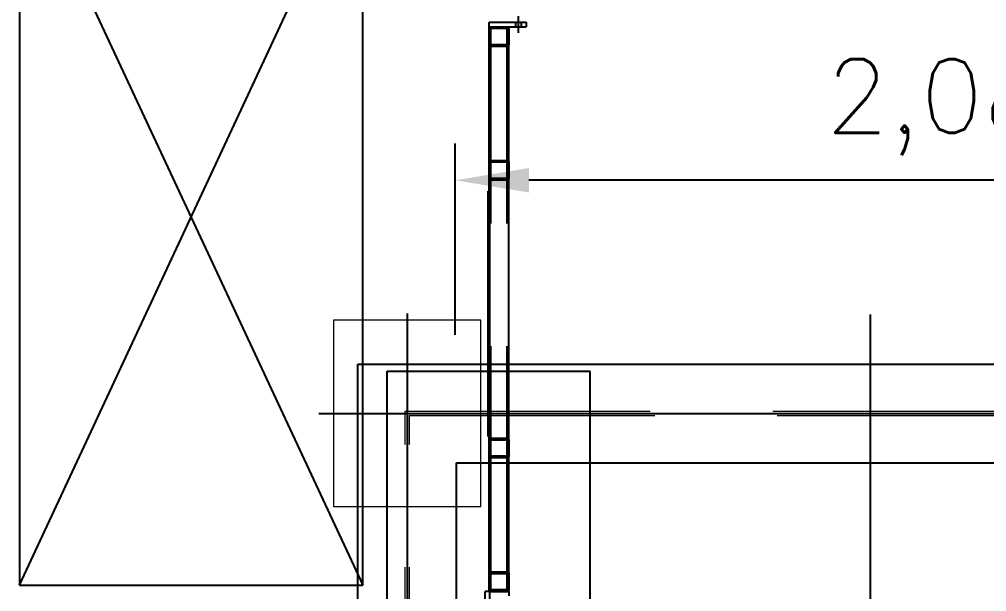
# Model space of a CAD drawing. Header units: millimetres. Extents: x 10462777 to 22643323, y 453826 to 1389191.
# Drawn here: x 11327947 to 11329919, y 601835 to 603002 of the extents above; entities that cross this region are included whole.
import ezdxf

# ---------------------------------------------------------------- set-up
doc = ezdxf.new("R2010")
doc.units = ezdxf.units.MM
doc.header["$LTSCALE"] = 200
doc.header["$MEASUREMENT"] = 0
doc.header["$PDMODE"] = 35
doc.header["$PDSIZE"] = -5
doc.linetypes.add('HIDDEN', pattern=[3.75, 2.5, -1.25])
doc.layers.get('0').update_dxf_attribs({"linetype": 'CONTINUOUS'})
doc.layers.get('DEFPOINTS').update_dxf_attribs({"linetype": 'CONTINUOUS'})
for name, color, linetype in [('7', 7, 'CONTINUOUS'), ('CENTER', 1, 'CONTINUOUS'), ('HIDDEN', 7, 'HIDDEN')]:
    doc.layers.add(name, color=color, linetype=linetype)
doc.layers.add('AM_0', color=7, linetype='CONTINUOUS', lineweight=30)
doc.layers.add('AM_3', color=6, linetype='HIDDEN', lineweight=15)
doc.styles.add('ROMANS', font='txt.shx ', dxfattribs={"bigfont": ' whgtxt.shx'})
doc.styles.get("Standard").update_dxf_attribs({"font": 'SYMBOL'})
doc.dimstyles.new('ROMANS', dxfattribs={"dimtxt": 2.5, "dimasz": 2.5, "dimexe": 1.25, "dimexo": 0.625, "dimtad": 1, "dimdec": 4, "dimdsep": 46, "dimlunit": 6, "dimtxsty": 'Standard', "dimcen": 2.5, "dimadec": 0, "dimazin": 0, "dimtfac": 1, "dimtdec": 4, "dimtmove": 0, "dimatfit": 3, "dimfxl": 1, "dimtolj": 1, "dimtzin": 0, "dimarcsym": 0})

# ---------------------------------------------------------------- blocks, each defined once
blk = doc.blocks.new('*D128')
at = {"layer": '7', "color": 1, "linetype": 'ByBlock', "lineweight": -2, "transparency": 16777216}
for p, q in [((11328835.8, 602358.9), (11328835.8, 602748.6)), ((11330924.8, 602358.9), (11330924.8, 602748.6)), ((11330774.8, 602673.6), (11328985.8, 602673.6))]:
    blk.add_line(p, q, dxfattribs=at)
at = {"layer": '7', "color": 1, "transparency": 16777216}
for points in [[(11328985.8, 602698.6), (11328985.8, 602648.6), (11328835.8, 602673.6)], [(11330774.8, 602698.6), (11330774.8, 602648.6), (11330924.8, 602673.6)]]:
    blk.add_solid(points, dxfattribs=at)
at = {"layer": 'DEFPOINTS', "color": 0, "transparency": 16777216}
for p in [(11328835.8, 602673.6), (11328835.8, 602298.9), (11330924.8, 602298.9)]:
    blk.add_point(p, dxfattribs=at)
at = {"layer": '7', "color": 4, "transparency": 16777216, "insert": (11329880.3, 602822.8), "char_height": 150, "attachment_point": 5, "style": 'ROMANS'}
blk.add_mtext('\\A1;2,089', dxfattribs=at)
blk = doc.blocks.new('A$C589C101D')
at = {"layer": '7', "color": 3}
for p, q in [((103.5, 1050), (103.5, 3139)), ((304.5, 1251), (304.5, 2938)), ((1767.5, 1251), (304.5, 1251)), ((1767.5, 1050), (103.5, 1050))]:
    blk.add_line(p, q, dxfattribs=at)
at = {"layer": 'AM_3', "color": 7, "linetype": 'HIDDEN'}
for p, q in [((199.5, 1146), (199.5, 3043)), ((208.5, 1155), (208.5, 3034)), ((1767.5, 1146), (199.5, 1146)), ((1767.5, 1155), (208.5, 1155))]:
    blk.add_line(p, q, dxfattribs=at)
at = {"layer": 'AM_3', "color": 6, "linetype": 'Continuous'}
for p, q in [((14, 1300.5), (14, 1000.5)), ((394, 1300.5), (14, 1300.5)), ((394, 1000.5), (394, 1300.5)), ((14, 1000.5), (394, 1000.5))]:
    blk.add_line(p, q, dxfattribs=at)
at = {"layer": 'CENTER'}
for p, q in [((204, 1150.5), (204, 3128.6)), ((2.1, 2094.5), (1977, 2094.5)), ((204, 970.5), (204, 1330.5)), ((0, 1150.5), (408, 1150.5)), ((304, 1150.5), (1977, 1150.5))]:
    blk.add_line(p, q, dxfattribs=at)
blk = doc.blocks.new('A$C18A63EFF')
at = {"layer": '7'}
for p, q in [((0, 700), (1500, 700)), ((0, 0), (0, 700)), ((1500, 700), (1500, 0)), ((1500, 0), (0, 0))]:
    blk.add_line(p, q, dxfattribs=at)
at = {"layer": '7', "color": 1}
for p, q in [((0, 0), (1500, 700)), ((1500, 0), (0, 700))]:
    blk.add_line(p, q, dxfattribs=at)
blk = doc.blocks.new('A$C3BE33B26')
at = {"layer": 'HIDDEN', "ltscale": 0.5}
for p, q in [((35.4, 40), (4.6, 40)), ((0, 35.4), (0, 4.6)), ((3.2, 35.4), (3.2, 4.6)), ((35.4, 36.8), (4.6, 36.8)), ((36.8, 4.6), (36.8, 35.4)), ((40, 4.6), (40, 35.4)), ((4.6, 3.2), (35.4, 3.2)), ((4.6, 0), (35.4, 0))]:
    blk.add_line(p, q, dxfattribs=at)
for centre, radius, start, end in [((4.6, 35.4), 4.6, 90, 180), ((35.4, 35.4), 4.6, 0, 90), ((4.6, 35.4), 1.4, 90, 180), ((35.4, 35.4), 1.4, 0, 90), ((4.6, 4.6), 4.6, 180, 270), ((4.6, 4.6), 1.4, 180, 270), ((35.4, 4.6), 4.6, 270, 360), ((35.4, 4.6), 1.4, 270, 360)]:
    blk.add_arc(centre, radius, start, end, dxfattribs=at)

msp = doc.modelspace()

# ---------------------------------------------------------------- linework, layer by layer
for p, q in [((11328905.00386, 602986.63958), (11328905.00386, 602995.63958)), ((11328905.00386, 602995.63958), (11328980.00386, 602995.63958)), ((11328905.00386, 602986.63958), (11328980.00386, 602986.63958)), ((11328980.00386, 602995.63958), (11328980.00386, 602986.63958)), ((11328905.00386, 602229.63921), (11328905.00386, 602755.63921)), ((11328906.00386, 602148.11969), (11328906.00386, 602674.11969)), ((11328945.00386, 601835.63914), (11328897.00386, 601835.63914)), ((11328897.00386, 601776.63914), (11328897.00386, 601835.63914)), ((11328905.00386, 601835.63914), (11328945.00386, 601835.63914)), ((11328906.00386, 601776.63914), (11328906.00386, 601835.63914)), ((11328945.00386, 601835.63914), (11328945.00386, 601826.63914))]:
    msp.add_line(p, q)
at = {"color": 3}
for p, q in [((11328905.00386, 601835.63914), (11328905.00386, 602986.63958)), ((11328945.00386, 601835.63914), (11328945.00386, 602986.63958)), ((11328945.00386, 602438.63921), (11328945.00386, 602538.63921))]:
    msp.add_line(p, q, dxfattribs=at)
at = {"color": 191}
for p, q in [((11328697.00414, 602284.63806), (11329111.00414, 602284.63806)), ((11328697.00414, 600854.63806), (11328697.00414, 602284.63806)), ((11328697.00414, 602284.63806), (11329111.00414, 602284.63806)), ((11329111.00414, 601634.63806), (11329111.00414, 602284.63806))]:
    msp.add_line(p, q, dxfattribs=at)
at = {"layer": 'AM_0', "lineweight": -3}
for p, q in [((11328905.00386, 602234.13921), (11328905.00386, 602751.13921)), ((11328906.00386, 602152.61969), (11328906.00386, 602669.61969))]:
    msp.add_line(p, q, dxfattribs=at)
at = {"layer": 'CENTER'}
msp.add_line((11328965.00386, 602974.0322), (11328965.00386, 603007.88331), dxfattribs=at)
at = {"layer": 'HIDDEN'}
for p, q in [((11328908.20386, 601835.63914), (11328908.20386, 602986.63958)), ((11328941.80386, 601835.63914), (11328941.80386, 602986.63958)), ((11328959.00386, 602986.63958), (11328959.00386, 602995.63958)), ((11328971.00386, 602986.63958), (11328971.00386, 602995.63958)), ((11328902.80386, 602151.31969), (11328902.80386, 602670.91969))]:
    msp.add_line(p, q, dxfattribs=at)

# ---------------------------------------------------------------- block references
at = {"extrusion": (0, 0, -1), "zscale": -1, "rotation": 180}
for p in [(-11328905.00382, 602986.63977), (-11328905.00382, 602714.11988), (-11328905.02356, 602148.11988), (-11328905.00382, 601875.63934)]:
    msp.add_blockref('A$C3BE33B26', p, dxfattribs=at)
at = {"layer": '7', "extrusion": (0, 0, -1), "zscale": -1, "rotation": 90.00000000000001}
msp.add_blockref('A$C18A63EFF', (-11327947.00415, 601848.63869), dxfattribs=at)
at = {"layer": '7', "rotation": 270}
msp.add_blockref('A$C589C101D', (11327587.32522, 602402.3684), dxfattribs=at)

# ---------------------------------------------------------------- dimensions: what is measured, and where the dimension line sits
at = {"layer": '7'}
dim = msp.add_linear_dim(base=(11328835.75593, 602673.55642), p1=(11330924.75593, 602298.86843), p2=(11328835.75593, 602298.86843), dimstyle='ROMANS', override={"dimscale": 60, "dimexo": 1, "dimgap": 1, "dimtxsty": 'ROMANS', "dimclrd": 1, "dimclre": 1, "dimclrt": 4, "dimadec": 4, "dimazin": 2, "dimarcsym": 1}, dxfattribs=at)
dim.commit()
dim.dimension.update_dxf_attribs({"geometry": '*D128', "text_midpoint": (11329880.25593, 602822.84213)})

doc.saveas('drawing.dxf')
